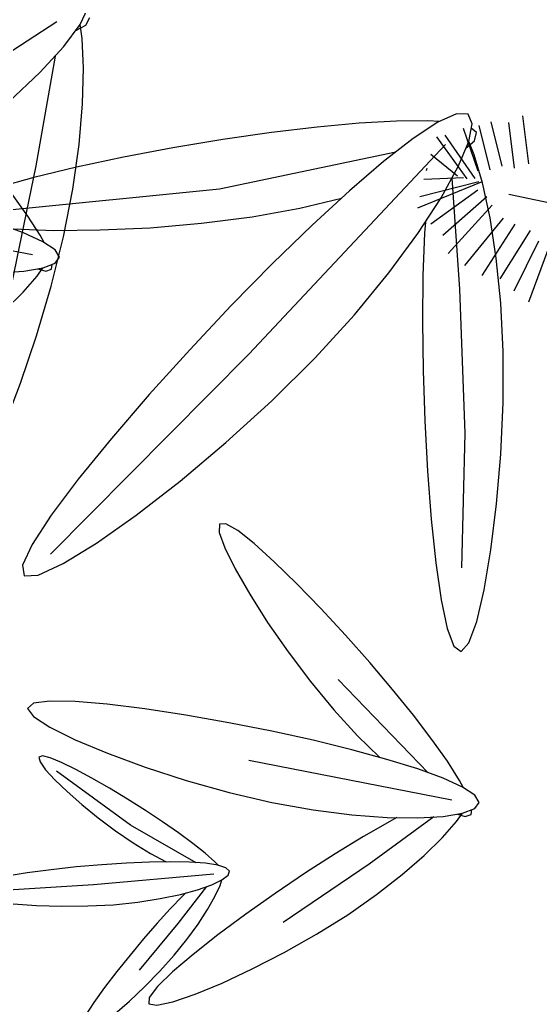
# Model space of a CAD drawing. Extents: x 302512 to 1034855, y -184136 to 410364.
# Drawn here: x 571649 to 572390, y 316998 to 318402 of the extents above; entities that cross this region are included whole.
import ezdxf

# ---------------------------------------------------------------- set-up
doc = ezdxf.new("R2010")
doc.units = 0
doc.header["$MEASUREMENT"] = 0
for name, color, linetype in [('坐椅', 7, 'Continuous'), ('树', 80, 'Continuous'), ('绿化', 97, 'Continuous'), ('绿地', 3, 'Continuous')]:
    doc.layers.add(name, color=color, linetype=linetype)
doc.styles.add('DIM_FONT', font='SIMPLEX.shx', dxfattribs={"width": 0.8})

# ---------------------------------------------------------------- blocks, each defined once
blk = doc.blocks.new('M_F15')
for p, q in [((383.2, 201.3), (379.3, 266)), ((396.8, 203.4), (400.7, 268.1)), ((414.3, 199.2), (422.1, 268.1)), ((340.4, 197.2), (322.8, 259.7)), ((352, 201.3), (342.3, 259.7)), ((365.7, 197.2), (361.8, 257.6)), ((424.1, 195.1), (437.7, 255.6)), ((435.8, 195.1), (455.2, 253.5)), ((437.9, 186.3), (476.5, 247.8)), ((440.3, 187.2), (481.5, 236.8)), ((455.9, 193.4), (488.8, 219.5)), ((493.2, 208), (492.3, 210.4)), ((452.1, 191.9), (504.3, 174.7)), ((461.9, 195.8), (498.3, 193.7)), ((87.5, 39.1), (406.6, 179.5)), ((445.5, 186.7), (498.1, 168)), ((447.4, 178.4), (486.4, 151.2)), ((437.7, 170), (474.7, 138.8)), ((429.9, 159.6), (466.9, 128.3)), ((418.2, 153.4), (451.3, 117.9)), ((408.5, 140.8), (443.5, 103.3))]:
    blk.add_line(p, q)
at = {"width": 0.8, "flags": 9}
for tag, p in [('XSIZE', (-3.1, 9.4)), ('YSIZE', (-3.1, 3.1))]:
    blk.add_attdef(tag, p, '', height=0.2, dxfattribs=at)
blk = doc.blocks.new('_F43BVI')
at = {"layer": '绿地'}
for p, q in [((-0.11005, 1.04519), (-0.11426, 1.04242)), ((-0.10461, 1.04173), (-0.11005, 1.04519)), ((-0.09469, 1.03829), (-0.10529, 1.03746)), ((-0.10117, 1.03392), (-0.10461, 1.04173)), ((-0.07257, 1.03766), (-0.09469, 1.03829)), ((-0.04601, 1.03496), (-0.07257, 1.03766)), ((-0.01581, 1.03007), (-0.04601, 1.03496)), ((0.01725, 1.0229), (-0.01581, 1.03007)), ((-0.12633, 1.02131), (-0.12962, 1.01317)), ((-0.10868, 1.02029), (-0.00488, 0.8314)), ((0.0524, 1.01334), (0.01725, 1.0229)), ((-0.12962, 1.01317), (-0.13671, 0.99071)), ((-0.08319, 1.01708), (-0.00221, 0.99658)), ((0.08872, 1.00142), (0.0524, 1.01334)), ((0.12488, 0.98778), (0.08872, 1.00142)), ((-0.13671, 0.99071), (-0.14382, 0.96366)), ((-0.00221, 0.99658), (0.10166, 0.96701)), ((-0.11471, 0.98297), (-0.12917, 0.84887)), ((-0.05797, 0.98787), (-0.05024, 0.98471)), ((-0.05024, 0.98471), (-0.02055, 0.97375)), ((0.15941, 0.9732), (0.12488, 0.98778)), ((-0.02055, 0.97375), (0.01218, 0.96267)), ((0.19086, 0.95847), (0.15941, 0.9732)), ((-0.14382, 0.96366), (-0.15082, 0.9328)), ((0.01218, 0.96267), (0.04721, 0.95172)), ((0.10166, 0.96701), (0.1968, 0.93333)), ((0.21775, 0.94436), (0.19086, 0.95847)), ((0.04721, 0.95172), (0.08365, 0.94118)), ((0.08365, 0.94118), (0.12014, 0.93145)), ((0.23863, 0.93167), (0.21775, 0.94436)), ((-0.15082, 0.9328), (-0.15754, 0.8989)), ((-0.09716, 0.90173), (-0.09451, 0.93363)), ((0.12014, 0.93145), (0.15519, 0.92296)), ((0.25203, 0.92117), (0.23863, 0.93167)), ((0.15519, 0.92296), (0.18729, 0.91611)), ((0.2565, 0.91365), (0.25203, 0.92117)), ((0.18729, 0.91611), (0.21497, 0.91133)), ((0.21497, 0.91133), (0.23672, 0.90905)), ((0.23672, 0.90905), (0.25106, 0.90968)), ((0.25106, 0.90968), (0.2565, 0.91365)), ((-0.10205, 0.86564), (-0.09716, 0.90173)), ((-0.15754, 0.8989), (-0.16382, 0.86274)), ((0.34789, 0.88256), (0.33148, 0.87829)), ((0.35411, 0.88367), (0.34789, 0.88256)), ((0.3749, 0.88288), (0.3716, 0.88439)), ((0.37487, 0.87824), (0.3749, 0.88288)), ((0.36024, 0.87251), (0.28477, 0.73692)), ((0.31225, 0.87228), (0.29075, 0.86473)), ((0.33148, 0.87829), (0.31225, 0.87228)), ((0.37143, 0.87315), (0.37487, 0.87824)), ((0.37657, 0.87088), (0.37201, 0.87702)), ((-0.10913, 0.82807), (-0.10205, 0.86564)), ((0.29075, 0.86473), (0.26751, 0.85585)), ((0.38466, 0.85714), (0.37657, 0.87088)), ((-0.16382, 0.86274), (-0.16951, 0.82523)), ((0.33517, 0.86191), (0.24785, 0.8194)), ((0.39317, 0.83991), (0.38466, 0.85714)), ((0.26751, 0.85585), (0.24305, 0.84585)), ((0.36804, 0.85574), (0.38653, 0.79851)), ((-0.12917, 0.84887), (-0.16426, 0.68914)), ((0.24305, 0.84585), (0.218, 0.83496)), ((0.218, 0.83496), (0.1933, 0.82361)), ((0.40175, 0.81962), (0.39317, 0.83991)), ((-0.11794, 0.79044), (-0.10913, 0.82807)), ((-0.00488, 0.8314), (0.09169, 0.64362)), ((0.29235, 0.82011), (0.31281, 0.83071)), ((0.35988, 0.82918), (0.36091, 0.82326)), ((-0.16951, 0.82523), (-0.1744, 0.78779)), ((0.1933, 0.82361), (0.16996, 0.81224)), ((0.36091, 0.82326), (0.36559, 0.80096)), ((0.26846, 0.80929), (0.29235, 0.82011)), ((0.41003, 0.79671), (0.40175, 0.81962)), ((0.16996, 0.81224), (0.149, 0.8013)), ((0.24284, 0.79922), (0.26846, 0.80929)), ((0.149, 0.8013), (0.13146, 0.79125)), ((0.21652, 0.79019), (0.24284, 0.79922)), ((0.36559, 0.80096), (0.37136, 0.77675)), ((0.38653, 0.79851), (0.40825, 0.72385)), ((-0.27727, 0.79164), (-0.28172, 0.7963)), ((-0.2758, 0.78324), (-0.27727, 0.79164)), ((0.13146, 0.79125), (0.11834, 0.78253)), ((0.41765, 0.77162), (0.41003, 0.79671)), ((-0.26846, 0.78594), (-0.27895, 0.78766)), ((-0.24713, 0.78003), (-0.26846, 0.78594)), ((-0.1744, 0.78779), (-0.17825, 0.75194)), ((-0.12789, 0.7543), (-0.11794, 0.79044)), ((0.19067, 0.78243), (0.21652, 0.79019)), ((-0.22199, 0.77105), (-0.24713, 0.78003)), ((0.11834, 0.78253), (0.11068, 0.77559)), ((0.14508, 0.77165), (0.16647, 0.77617)), ((0.16647, 0.77617), (0.19067, 0.78243)), ((0.37136, 0.77675), (0.37808, 0.7512)), ((-0.28635, 0.7718), (-0.23074, 0.56357)), ((-0.19383, 0.75909), (-0.22199, 0.77105)), ((0.11068, 0.77559), (0.10948, 0.7709)), ((0.10948, 0.7709), (0.11542, 0.76877)), ((0.11542, 0.76877), (0.12767, 0.7691)), ((0.12767, 0.7691), (0.14508, 0.77165)), ((0.42428, 0.74491), (0.41765, 0.77162)), ((-0.26237, 0.76259), (-0.18863, 0.72331)), ((-0.16344, 0.74422), (-0.19383, 0.75909)), ((-0.13839, 0.7212), (-0.12789, 0.7543)), ((-0.17825, 0.75194), (-0.18085, 0.71921)), ((0.37808, 0.7512), (0.38561, 0.72494)), ((-0.13161, 0.72653), (-0.16344, 0.74422)), ((0.4298, 0.71763), (0.42428, 0.74491)), ((-0.09919, 0.70626), (-0.13161, 0.72653)), ((0.38561, 0.72494), (0.39364, 0.69897)), ((-0.18863, 0.72331), (-0.09486, 0.66976)), ((-0.18085, 0.71921), (-0.18198, 0.69115)), ((-0.14886, 0.6927), (-0.13839, 0.7212)), ((0.43413, 0.69099), (0.4298, 0.71763)), ((-0.13824, 0.71021), (-0.15465, 0.70594)), ((-0.13202, 0.71132), (-0.13824, 0.71021)), ((-0.11122, 0.71053), (-0.11452, 0.71204)), ((-0.11125, 0.70589), (-0.11122, 0.71053)), ((-0.15465, 0.70594), (-0.17387, 0.69993)), ((-0.1147, 0.70081), (-0.11125, 0.70589)), ((-0.10955, 0.69853), (-0.11412, 0.70467)), ((-0.06734, 0.68437), (-0.09919, 0.70626)), ((-0.12588, 0.70017), (-0.20135, 0.56457)), ((-0.10147, 0.68479), (-0.10955, 0.69853)), ((0.39364, 0.69897), (0.40187, 0.67434)), ((0.34914, 0.68926), (0.34063, 0.6842)), ((0.35244, 0.69089), (0.34914, 0.68926)), ((0.3671, 0.68736), (0.36355, 0.69006)), ((0.37386, 0.68097), (0.3671, 0.68736)), ((0.43718, 0.66618), (0.43413, 0.69099)), ((-0.09295, 0.66756), (-0.10147, 0.68479)), ((-0.0373, 0.66196), (-0.06734, 0.68437)), ((0.34063, 0.6842), (0.33084, 0.67772)), ((0.35769, 0.68563), (0.33738, 0.59741)), ((0.38143, 0.6727), (0.37386, 0.68097)), ((0.34536, 0.67562), (0.30332, 0.63765)), ((0.33084, 0.67772), (0.32001, 0.67)), ((0.36478, 0.6775), (0.38442, 0.64842)), ((0.38952, 0.66272), (0.38143, 0.6727)), ((0.40187, 0.67434), (0.40998, 0.65214)), ((0.32001, 0.67), (0.30843, 0.66126)), ((0.43887, 0.64438), (0.43718, 0.66618)), ((-0.01029, 0.64014), (-0.0373, 0.66196)), ((0.30843, 0.66126), (0.29635, 0.65169)), ((0.36451, 0.66129), (0.36605, 0.65814)), ((0.36605, 0.65814), (0.37228, 0.6464)), ((0.39788, 0.65123), (0.38952, 0.66272)), ((0.29635, 0.65169), (0.28407, 0.64153)), ((0.32814, 0.64526), (0.33789, 0.65452)), ((0.40621, 0.6384), (0.39788, 0.65123)), ((0.40998, 0.65214), (0.41766, 0.63343)), ((0.31651, 0.63532), (0.32814, 0.64526)), ((0.37228, 0.6464), (0.37944, 0.63377)), ((0.38442, 0.64842), (0.40869, 0.61011)), ((0.43912, 0.62679), (0.43887, 0.64438)), ((0.30332, 0.63765), (0.24765, 0.59742)), ((0.28407, 0.64153), (0.27207, 0.63116)), ((0.41426, 0.62451), (0.40621, 0.6384)), ((0.27207, 0.63116), (0.26083, 0.62101)), ((0.30378, 0.62553), (0.31651, 0.63532)), ((0.37944, 0.63377), (0.38735, 0.62055)), ((0.41766, 0.63343), (0.42459, 0.61929)), ((0.26083, 0.62101), (0.25087, 0.61148)), ((0.2905, 0.6162), (0.30378, 0.62553)), ((0.42178, 0.61012), (0.41426, 0.62451)), ((0.43784, 0.6146), (0.43912, 0.62679)), ((0.27728, 0.60766), (0.2905, 0.6162)), ((0.38735, 0.62055), (0.39583, 0.60705)), ((0.42459, 0.61929), (0.43046, 0.61079)), ((0.43497, 0.60899), (0.43784, 0.6146)), ((0.25087, 0.61148), (0.24266, 0.603)), ((0.26473, 0.60023), (0.27728, 0.60766)), ((0.39583, 0.60705), (0.40454, 0.5938)), ((0.42852, 0.5959), (0.42178, 0.61012)), ((0.43046, 0.61079), (0.43497, 0.60899)), ((0.24266, 0.603), (0.23673, 0.59599)), ((0.25348, 0.59423), (0.26473, 0.60023)), ((0.23673, 0.59599), (0.23356, 0.59086)), ((0.24413, 0.58998), (0.25348, 0.59423)), ((0.33738, 0.59741), (0.31512, 0.51157)), ((0.40454, 0.5938), (0.41314, 0.58133)), ((0.43425, 0.58249), (0.42852, 0.5959)), ((0.23356, 0.59086), (0.23365, 0.58804)), ((0.23365, 0.58804), (0.23732, 0.58781)), ((0.23732, 0.58781), (0.24413, 0.58998)), ((0.41314, 0.58133), (0.42129, 0.57021)), ((0.42129, 0.57021), (0.42862, 0.56097))]:
    blk.add_line(p, q, dxfattribs=at)
for points in [[(-0.04357, 0.83017), (-0.02172, 0.79024), (0.00085, 0.75094), (0.02325, 0.71392), (0.04457, 0.68079), (0.06391, 0.65319), (0.08036, 0.63274), (0.09303, 0.62106), (0.101, 0.61979), (0.10363, 0.62996), (0.10123, 0.65025), (0.09438, 0.67876), (0.08365, 0.71358), (0.0696, 0.75281), (0.05281, 0.79454), (0.03384, 0.83686), (0.01327, 0.87787), (-0.0083, 0.91587), (-0.03016, 0.95009), (-0.05154, 0.97993), (-0.0717, 1.00483), (-0.08987, 1.0242), (-0.10531, 1.03747), (-0.11725, 1.04407), (-0.12496, 1.04342), (-0.12786, 1.03517), (-0.12618, 1.01996), (-0.12034, 0.99863), (-0.11078, 0.97204), (-0.09789, 0.94104), (-0.08212, 0.90649), (-0.06387, 0.86925)], [(0.26921, 0.76005), (0.25322, 0.73144), (0.2379, 0.70263), (0.22389, 0.6748), (0.21185, 0.64912), (0.20242, 0.62676), (0.19624, 0.6089), (0.19397, 0.59671), (0.19624, 0.59136), (0.20345, 0.59365), (0.21491, 0.60288), (0.22967, 0.61796), (0.2468, 0.63784), (0.26535, 0.66142), (0.28437, 0.68763), (0.30292, 0.71539), (0.32006, 0.74363), (0.33498, 0.77134), (0.34748, 0.79776), (0.3575, 0.82222), (0.36497, 0.84404), (0.36982, 0.86254), (0.37201, 0.87703), (0.37146, 0.88684), (0.36812, 0.89129), (0.36198, 0.88991), (0.35334, 0.88306), (0.34257, 0.87134), (0.33001, 0.85533), (0.31604, 0.83561), (0.30101, 0.81276), (0.28528, 0.78738)]]:
    blk.add_lwpolyline(points, close=True, dxfattribs=at)
for points in [[(-0.24052, 0.71895), (-0.25413, 0.74794), (-0.26715, 0.7711), (-0.27896, 0.78768), (-0.28898, 0.79694)], [(-0.12116, 0.67169), (-0.1163, 0.69019), (-0.11411, 0.70469), (-0.11466, 0.7145), (-0.11801, 0.71894), (-0.12415, 0.71756), (-0.13278, 0.71071), (-0.14356, 0.69899), (-0.15611, 0.68298)], [(0.33217, 0.53574), (0.33874, 0.55196), (0.34515, 0.56973), (0.35104, 0.58829), (0.35607, 0.6069), (0.35994, 0.62484), (0.36266, 0.64167), (0.3643, 0.657), (0.36495, 0.67044), (0.36468, 0.68159), (0.36355, 0.69007), (0.36165, 0.69548), (0.35906, 0.69743), (0.35584, 0.69566), (0.35211, 0.69042), (0.34797, 0.68211), (0.34354, 0.6711), (0.3389, 0.65778), (0.33418, 0.64255), (0.32948, 0.62577), (0.32491, 0.60785), (0.32059, 0.58923), (0.31667, 0.5706), (0.31334, 0.55274), (0.31075, 0.53639)]]:
    blk.add_lwpolyline(points, dxfattribs=at)
at = {"style": 'DIM_FONT', "width": 0.7, "flags": 9}
for tag in ['YSIZE', 'XSIZE']:
    blk.add_attdef(tag, (0, 0), '', height=0.5, dxfattribs=at)
blk = doc.blocks.new('ZU')
at = {"layer": '绿地', "xscale": 1.5, "yscale": 1.5, "zscale": 0.001, "rotation": 260.5308552460376}
blk.add_blockref('_F43BVI', (-0.8522, 0.1655), dxfattribs=at)
blk = doc.blocks.new('A$C0B5A7686')
at = {"layer": '树', "linetype": 'ByBlock', "xscale": 640, "yscale": 640, "zscale": 640, "rotation": 151.15692544915}
blk.add_blockref('ZU', (642.75, 1492.57), dxfattribs=at)
blk = doc.blocks.new('A$C750B0621')
at = {"layer": '树'}
blk.add_blockref('A$C0B5A7686', (0, 0), dxfattribs=at)
blk = doc.blocks.new('A$C5AB93D8E')
at = {"layer": '绿化', "xscale": 0.8, "yscale": 0.8, "zscale": 0.8}
blk.add_blockref('A$C750B0621', (0, 0), dxfattribs=at)
blk = doc.blocks.new('A$C68DB62A4')
at = {"layer": '绿化', "rotation": 236.3690562220917}
blk.add_blockref('A$C5AB93D8E', (801.7, 2393.52), dxfattribs=at)
blk = doc.blocks.new('_F37GYG')
at = {"layer": '绿化', "linetype": 'ByBlock', "xscale": 0.2867748092958204, "yscale": 0.2867748092958204, "zscale": 0.2867748092958204}
blk.add_blockref('A$C68DB62A4', (-306.06, -300.5), dxfattribs=at)
at = {"style": 'DIM_FONT', "width": 0.8, "flags": 9}
for tag in ['YSIZE', 'XSIZE']:
    blk.add_attdef(tag, (0, 0), '', height=0.5, dxfattribs=at)

msp = doc.modelspace()

# ---------------------------------------------------------------- hatches: boundary and pattern name
at = {"linetype": 'ByBlock', "lineweight": 5}
h = msp.add_hatch(color=256, dxfattribs=at)
h.paths.add_polyline_path([(522592.5, 349253.9), (520797, 349301.4), (520829.7, 350538.8), (522625.3, 350491.3)], flags=16)
h.paths.add_polyline_path([(519829.3, 348499.2), (521552.6, 344814.8), (523659.8, 348397.9)], flags=17)
edge = h.paths.add_edge_path()
edge.add_line((572984.2, 342026.3), (375866.6, 347237.3))
edge.add_line((522608.4, 351499.9), (519298.7, 226302.4))

# ---------------------------------------------------------------- block references
at = {"layer": '坐椅', "xscale": 8.626176000000003, "yscale": 8.626176000000003, "zscale": 8.626176000000003}
msp.add_blockref('_F37GYG', (570432.2, 317106.6), dxfattribs=at)
at = {"layer": '树', "xscale": 1.344, "yscale": 1.344, "zscale": 1.344, "rotation": 144.1475103361291}
msp.add_blockref('M_F15', (572929.5, 318028.8), dxfattribs=at)

doc.saveas('drawing.dxf')
